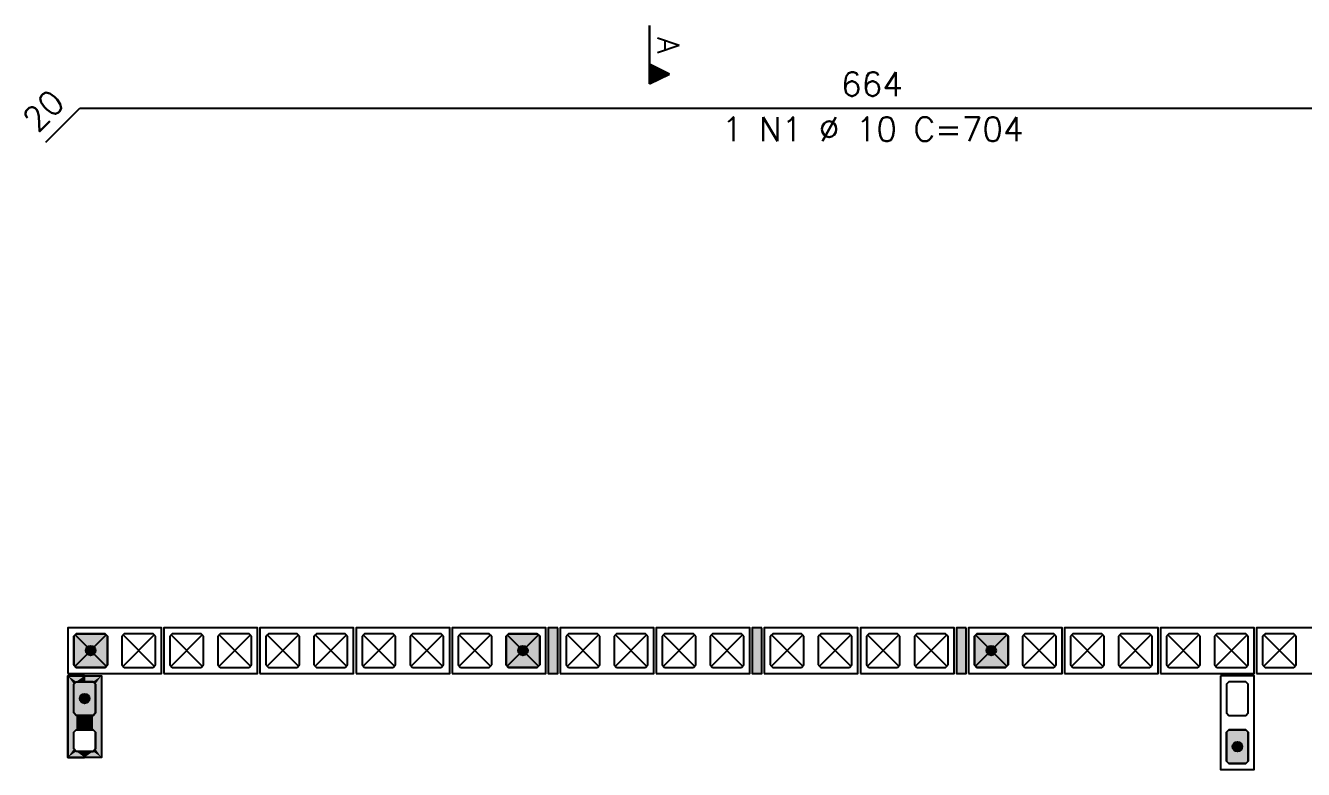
# Model space of a CAD drawing. Extents: x -1.9 to 86, y -1.5 to 61.
# Drawn here: x 7.41 to 18.05, y 25.16 to 31.36 of the extents above; entities that cross this region are included whole.
import ezdxf

# ---------------------------------------------------------------- set-up
doc = ezdxf.new("R2010")
doc.units = 0
doc.header["$MEASUREMENT"] = 0
doc.linetypes.add('ESTILO_TQS_0001', pattern=[0.45, 0.3, -0.15])
for name, color, linetype in [('PENA_01', 1, 'CONTINUOUS'), ('PENA_02', 2, 'CONTINUOUS'), ('PENA_03', 3, 'CONTINUOUS'), ('PENA_05', 5, 'CONTINUOUS'), ('PENA_11', 252, 'CONTINUOUS'), ('PENA_21', 100, 'CONTINUOUS'), ('PENA_25', 210, 'CONTINUOUS')]:
    doc.layers.add(name, color=color, linetype=linetype)
doc.styles.get("Standard").update_dxf_attribs({"font": 'ROMANS.SHX'})

msp = doc.modelspace()

# ---------------------------------------------------------------- linework, layer by layer
at = {"layer": 'PENA_01', "linetype": 'Continuous'}
for p, q in [((7.822627, 26.280726), (8.082627, 26.020726)), ((8.082627, 26.280726), (7.822627, 26.020726)), ((8.482627, 26.280726), (8.222627, 26.020726)), ((8.222627, 26.280726), (8.482627, 26.020726)), ((8.622627, 26.280726), (8.882627, 26.020726)), ((8.882627, 26.280726), (8.622627, 26.020726)), ((9.282627, 26.280726), (9.022627, 26.020726)), ((9.022627, 26.280726), (9.282627, 26.020726)), ((9.422627, 26.280726), (9.682627, 26.020726)), ((9.682627, 26.280726), (9.422627, 26.020726)), ((10.082627, 26.280726), (9.822627, 26.020726)), ((9.822627, 26.280726), (10.082627, 26.020726)), ((10.222627, 26.280726), (10.482627, 26.020726)), ((10.482627, 26.280726), (10.222627, 26.020726)), ((10.882627, 26.280726), (10.622627, 26.020726)), ((10.622627, 26.280726), (10.882627, 26.020726)), ((11.022627, 26.280726), (11.282627, 26.020726)), ((11.282627, 26.280726), (11.022627, 26.020726)), ((11.682627, 26.280726), (11.422627, 26.020726)), ((11.422627, 26.280726), (11.682627, 26.020726)), ((11.922627, 26.280726), (12.182627, 26.020726)), ((12.182627, 26.280726), (11.922627, 26.020726)), ((12.582627, 26.280726), (12.322627, 26.020726)), ((12.322627, 26.280726), (12.582627, 26.020726)), ((12.722627, 26.280726), (12.982627, 26.020726)), ((12.982627, 26.280726), (12.722627, 26.020726)), ((13.382627, 26.280726), (13.122627, 26.020726)), ((13.122627, 26.280726), (13.382627, 26.020726)), ((13.622627, 26.280726), (13.882627, 26.020726)), ((13.882627, 26.280726), (13.622627, 26.020726)), ((14.282627, 26.280726), (14.022627, 26.020726)), ((14.022627, 26.280726), (14.282627, 26.020726)), ((14.422627, 26.280726), (14.682627, 26.020726)), ((14.682627, 26.280726), (14.422627, 26.020726)), ((15.082627, 26.280726), (14.822627, 26.020726)), ((14.822627, 26.280726), (15.082627, 26.020726)), ((15.322627, 26.280726), (15.582627, 26.020726)), ((15.582627, 26.280726), (15.322627, 26.020726)), ((15.982627, 26.280726), (15.722627, 26.020726)), ((15.722627, 26.280726), (15.982627, 26.020726)), ((16.122627, 26.280726), (16.382627, 26.020726)), ((16.382627, 26.280726), (16.122627, 26.020726)), ((16.782627, 26.280726), (16.522627, 26.020726)), ((16.522627, 26.280726), (16.782627, 26.020726)), ((16.922627, 26.280726), (17.182627, 26.020726)), ((17.182627, 26.280726), (16.922627, 26.020726)), ((17.582627, 26.280726), (17.322627, 26.020726)), ((17.322627, 26.280726), (17.582627, 26.020726)), ((17.722627, 26.280726), (17.982627, 26.020726)), ((17.982627, 26.280726), (17.722627, 26.020726))]:
    msp.add_line(p, q, dxfattribs=at)
for points in [[(7.812627, 25.631136), (7.812627, 25.871136), (7.832627, 25.891136), (7.972627, 25.891136), (7.992627, 25.871136), (7.992627, 25.631136), (7.972627, 25.611136), (7.832627, 25.611136), (7.812627, 25.631136)], [(17.432627, 25.890726), (17.412627, 25.870726), (17.412627, 25.630726), (17.432627, 25.610726), (17.572627, 25.610726), (17.592627, 25.630726), (17.592627, 25.870726), (17.572627, 25.890726), (17.432627, 25.890726)], [(7.812627, 25.331136), (7.812627, 25.471136), (7.832627, 25.491136), (7.972627, 25.491136), (7.992627, 25.471136), (7.992627, 25.331136), (7.972627, 25.311136), (7.832627, 25.311136), (7.812627, 25.331136)], [(17.432627, 25.490726), (17.412627, 25.470726), (17.412627, 25.230726), (17.432627, 25.210726), (17.572627, 25.210726), (17.592627, 25.230726), (17.592627, 25.470726), (17.572627, 25.490726), (17.432627, 25.490726)]]:
    msp.add_lwpolyline(points, dxfattribs=at)
at = {"layer": 'PENA_02', "linetype": 'Continuous'}
for points in [[(7.762627, 25.960726), (8.542627, 25.960726), (8.542627, 26.340726), (7.762627, 26.340726), (7.762627, 25.960726)], [(8.562627, 25.960726), (9.342627, 25.960726), (9.342627, 26.340726), (8.562627, 26.340726), (8.562627, 25.960726)], [(9.362627, 25.960726), (10.142627, 25.960726), (10.142627, 26.340726), (9.362627, 26.340726), (9.362627, 25.960726)], [(10.162627, 25.960726), (10.942627, 25.960726), (10.942627, 26.340726), (10.162627, 26.340726), (10.162627, 25.960726)], [(10.962627, 25.960726), (11.742627, 25.960726), (11.742627, 26.340726), (10.962627, 26.340726), (10.962627, 25.960726)], [(11.842627, 26.340726), (11.762627, 26.340726), (11.762627, 25.960726), (11.842627, 25.960726), (11.842627, 26.340726)], [(11.862627, 25.960726), (12.642627, 25.960726), (12.642627, 26.340726), (11.862627, 26.340726), (11.862627, 25.960726)], [(12.662627, 25.960726), (13.442627, 25.960726), (13.442627, 26.340726), (12.662627, 26.340726), (12.662627, 25.960726)], [(13.542627, 26.340726), (13.462627, 26.340726), (13.462627, 25.960726), (13.542627, 25.960726), (13.542627, 26.340726)], [(13.562627, 25.960726), (14.342627, 25.960726), (14.342627, 26.340726), (13.562627, 26.340726), (13.562627, 25.960726)], [(14.362627, 25.960726), (15.142627, 25.960726), (15.142627, 26.340726), (14.362627, 26.340726), (14.362627, 25.960726)], [(15.242627, 26.340726), (15.162627, 26.340726), (15.162627, 25.960726), (15.242627, 25.960726), (15.242627, 26.340726)], [(15.262627, 25.960726), (16.042627, 25.960726), (16.042627, 26.340726), (15.262627, 26.340726), (15.262627, 25.960726)], [(16.062627, 25.960726), (16.842627, 25.960726), (16.842627, 26.340726), (16.062627, 26.340726), (16.062627, 25.960726)], [(16.862627, 25.960726), (17.642627, 25.960726), (17.642627, 26.340726), (16.862627, 26.340726), (16.862627, 25.960726)], [(17.662627, 25.960726), (18.442627, 25.960726), (18.442627, 26.340726), (17.662627, 26.340726), (17.662627, 25.960726)], [(7.762627, 25.261136), (7.762627, 25.941136), (8.042627, 25.941136), (8.042627, 25.261136), (7.762627, 25.261136)], [(17.362627, 25.940726), (17.362627, 25.160726), (17.642627, 25.160726), (17.642627, 25.940726), (17.362627, 25.940726)]]:
    msp.add_lwpolyline(points, dxfattribs=at)
at = {"layer": 'PENA_02', "linetype": 'ESTILO_TQS_0001'}
for points in [[(7.812627, 26.030726), (7.832627, 26.010726), (8.072627, 26.010726), (8.092627, 26.030726), (8.092627, 26.270726), (8.072627, 26.290726), (7.832627, 26.290726), (7.812627, 26.270726), (7.812627, 26.030726)], [(8.212627, 26.030726), (8.232627, 26.010726), (8.472627, 26.010726), (8.492627, 26.030726), (8.492627, 26.270726), (8.472627, 26.290726), (8.232627, 26.290726), (8.212627, 26.270726), (8.212627, 26.030726)], [(8.612627, 26.030726), (8.632627, 26.010726), (8.872627, 26.010726), (8.892627, 26.030726), (8.892627, 26.270726), (8.872627, 26.290726), (8.632627, 26.290726), (8.612627, 26.270726), (8.612627, 26.030726)], [(9.012627, 26.030726), (9.032627, 26.010726), (9.272627, 26.010726), (9.292627, 26.030726), (9.292627, 26.270726), (9.272627, 26.290726), (9.032627, 26.290726), (9.012627, 26.270726), (9.012627, 26.030726)], [(9.412627, 26.030726), (9.432627, 26.010726), (9.672627, 26.010726), (9.692627, 26.030726), (9.692627, 26.270726), (9.672627, 26.290726), (9.432627, 26.290726), (9.412627, 26.270726), (9.412627, 26.030726)], [(9.812627, 26.030726), (9.832627, 26.010726), (10.072627, 26.010726), (10.092627, 26.030726), (10.092627, 26.270726), (10.072627, 26.290726), (9.832627, 26.290726), (9.812627, 26.270726), (9.812627, 26.030726)], [(10.212627, 26.030726), (10.232627, 26.010726), (10.472627, 26.010726), (10.492627, 26.030726), (10.492627, 26.270726), (10.472627, 26.290726), (10.232627, 26.290726), (10.212627, 26.270726), (10.212627, 26.030726)], [(10.612627, 26.030726), (10.632627, 26.010726), (10.872627, 26.010726), (10.892627, 26.030726), (10.892627, 26.270726), (10.872627, 26.290726), (10.632627, 26.290726), (10.612627, 26.270726), (10.612627, 26.030726)], [(11.012627, 26.030726), (11.032627, 26.010726), (11.272627, 26.010726), (11.292627, 26.030726), (11.292627, 26.270726), (11.272627, 26.290726), (11.032627, 26.290726), (11.012627, 26.270726), (11.012627, 26.030726)], [(11.412627, 26.030726), (11.432627, 26.010726), (11.672627, 26.010726), (11.692627, 26.030726), (11.692627, 26.270726), (11.672627, 26.290726), (11.432627, 26.290726), (11.412627, 26.270726), (11.412627, 26.030726)], [(11.912627, 26.030726), (11.932627, 26.010726), (12.172627, 26.010726), (12.192627, 26.030726), (12.192627, 26.270726), (12.172627, 26.290726), (11.932627, 26.290726), (11.912627, 26.270726), (11.912627, 26.030726)], [(12.312627, 26.030726), (12.332627, 26.010726), (12.572627, 26.010726), (12.592627, 26.030726), (12.592627, 26.270726), (12.572627, 26.290726), (12.332627, 26.290726), (12.312627, 26.270726), (12.312627, 26.030726)], [(12.712627, 26.030726), (12.732627, 26.010726), (12.972627, 26.010726), (12.992627, 26.030726), (12.992627, 26.270726), (12.972627, 26.290726), (12.732627, 26.290726), (12.712627, 26.270726), (12.712627, 26.030726)], [(13.112627, 26.030726), (13.132627, 26.010726), (13.372627, 26.010726), (13.392627, 26.030726), (13.392627, 26.270726), (13.372627, 26.290726), (13.132627, 26.290726), (13.112627, 26.270726), (13.112627, 26.030726)], [(13.612627, 26.030726), (13.632627, 26.010726), (13.872627, 26.010726), (13.892627, 26.030726), (13.892627, 26.270726), (13.872627, 26.290726), (13.632627, 26.290726), (13.612627, 26.270726), (13.612627, 26.030726)], [(14.012627, 26.030726), (14.032627, 26.010726), (14.272627, 26.010726), (14.292627, 26.030726), (14.292627, 26.270726), (14.272627, 26.290726), (14.032627, 26.290726), (14.012627, 26.270726), (14.012627, 26.030726)], [(14.412627, 26.030726), (14.432627, 26.010726), (14.672627, 26.010726), (14.692627, 26.030726), (14.692627, 26.270726), (14.672627, 26.290726), (14.432627, 26.290726), (14.412627, 26.270726), (14.412627, 26.030726)], [(14.812627, 26.030726), (14.832627, 26.010726), (15.072627, 26.010726), (15.092627, 26.030726), (15.092627, 26.270726), (15.072627, 26.290726), (14.832627, 26.290726), (14.812627, 26.270726), (14.812627, 26.030726)], [(15.312627, 26.030726), (15.332627, 26.010726), (15.572627, 26.010726), (15.592627, 26.030726), (15.592627, 26.270726), (15.572627, 26.290726), (15.332627, 26.290726), (15.312627, 26.270726), (15.312627, 26.030726)], [(15.712627, 26.030726), (15.732627, 26.010726), (15.972627, 26.010726), (15.992627, 26.030726), (15.992627, 26.270726), (15.972627, 26.290726), (15.732627, 26.290726), (15.712627, 26.270726), (15.712627, 26.030726)], [(16.112627, 26.030726), (16.132627, 26.010726), (16.372627, 26.010726), (16.392627, 26.030726), (16.392627, 26.270726), (16.372627, 26.290726), (16.132627, 26.290726), (16.112627, 26.270726), (16.112627, 26.030726)], [(16.512627, 26.030726), (16.532627, 26.010726), (16.772627, 26.010726), (16.792627, 26.030726), (16.792627, 26.270726), (16.772627, 26.290726), (16.532627, 26.290726), (16.512627, 26.270726), (16.512627, 26.030726)], [(16.912627, 26.030726), (16.932627, 26.010726), (17.172627, 26.010726), (17.192627, 26.030726), (17.192627, 26.270726), (17.172627, 26.290726), (16.932627, 26.290726), (16.912627, 26.270726), (16.912627, 26.030726)], [(17.312627, 26.030726), (17.332627, 26.010726), (17.572627, 26.010726), (17.592627, 26.030726), (17.592627, 26.270726), (17.572627, 26.290726), (17.332627, 26.290726), (17.312627, 26.270726), (17.312627, 26.030726)], [(17.712627, 26.030726), (17.732627, 26.010726), (17.972627, 26.010726), (17.992627, 26.030726), (17.992627, 26.270726), (17.972627, 26.290726), (17.732627, 26.290726), (17.712627, 26.270726), (17.712627, 26.030726)]]:
    msp.add_lwpolyline(points, dxfattribs=at)
at = {"layer": 'PENA_03', "linetype": 'Continuous'}
for p, q in [((12.606865, 31.355069), (12.606865, 30.868687)), ((12.607561, 31.034272), (12.607561, 31.355069)), ((12.772798, 30.951653), (12.60756, 31.034272)), ((12.607561, 30.869815), (12.607561, 31.033492)), ((12.771237, 30.951653), (12.607561, 31.033492)), ((12.619629, 30.875069), (12.619629, 31.028238)), ((12.632393, 30.881451), (12.632393, 31.021856)), ((12.645157, 30.887833), (12.645157, 31.015474)), ((12.657921, 30.894215), (12.657921, 31.009092)), ((12.670685, 30.900597), (12.670685, 31.00271)), ((12.683449, 30.906979), (12.683449, 30.996328)), ((12.696213, 30.913361), (12.696213, 30.989946)), ((12.708977, 30.919743), (12.708977, 30.983564)), ((12.721741, 30.926125), (12.721741, 30.977182)), ((12.734505, 30.932507), (12.734505, 30.9708)), ((12.606865, 30.868687), (12.772798, 30.951653)), ((12.60756, 30.869815), (12.771237, 30.951653)), ((12.74727, 30.938889), (12.74727, 30.964418)), ((12.760034, 30.945271), (12.760034, 30.958035))]:
    msp.add_line(p, q, dxfattribs=at)
for points in [[(8.072627, 26.290726), (8.092627, 26.270726), (8.092627, 26.030726), (8.072627, 26.010726), (7.832627, 26.010726), (7.812627, 26.030726), (7.812627, 26.270726), (7.832627, 26.290726), (8.072627, 26.290726)], [(11.672627, 26.290726), (11.692627, 26.270726), (11.692627, 26.030726), (11.672627, 26.010726), (11.432627, 26.010726), (11.412627, 26.030726), (11.412627, 26.270726), (11.432627, 26.290726), (11.672627, 26.290726)], [(15.572627, 26.290726), (15.592627, 26.270726), (15.592627, 26.030726), (15.572627, 26.010726), (15.332627, 26.010726), (15.312627, 26.030726), (15.312627, 26.270726), (15.332627, 26.290726), (15.572627, 26.290726)], [(7.972627, 25.891136), (7.992627, 25.871136), (7.992627, 25.631136), (7.972627, 25.611136), (7.832627, 25.611136), (7.812627, 25.631136), (7.812627, 25.871136), (7.832627, 25.891136), (7.972627, 25.891136)], [(17.572627, 25.490726), (17.592627, 25.470726), (17.592627, 25.230726), (17.572627, 25.210726), (17.432627, 25.210726), (17.412627, 25.230726), (17.412627, 25.470726), (17.432627, 25.490726), (17.572627, 25.490726)]]:
    msp.add_lwpolyline(points, dxfattribs=at)
for centre in [(7.952627, 26.150726), (11.552627, 26.150726), (15.452627, 26.150726), (7.902627, 25.751136), (17.502627, 25.350726)]:
    msp.add_circle(centre, 0.04, dxfattribs=at)
for points in [[(7.992627, 26.150726), (7.932627, 26.185367), (7.915039, 26.164406)], [(7.992627, 26.150726), (7.959573, 26.190118), (7.932627, 26.185367)], [(7.992627, 26.150726), (7.983269, 26.176437), (7.959573, 26.190118)], [(11.592627, 26.150726), (11.532627, 26.185367), (11.515039, 26.164406)], [(11.592627, 26.150726), (11.559573, 26.190118), (11.532627, 26.185367)], [(11.592627, 26.150726), (11.583269, 26.176437), (11.559573, 26.190118)], [(15.492627, 26.150726), (15.432627, 26.185367), (15.415039, 26.164406)], [(15.492627, 26.150726), (15.459573, 26.190118), (15.432627, 26.185367)], [(15.492627, 26.150726), (15.483269, 26.176437), (15.459573, 26.190118)], [(7.992627, 26.150726), (7.915039, 26.164406), (7.915039, 26.137045)], [(7.992627, 26.150726), (7.915039, 26.137045), (7.932627, 26.116084)], [(7.992627, 26.150726), (7.932627, 26.116084), (7.959573, 26.111333)], [(7.992627, 26.150726), (7.959573, 26.111333), (7.983269, 26.125014)], [(7.992627, 26.150726), (7.983269, 26.125014), (7.992627, 26.150726)], [(11.592627, 26.150726), (11.515039, 26.164406), (11.515039, 26.137045)], [(11.592627, 26.150726), (11.515039, 26.137045), (11.532627, 26.116084)], [(11.592627, 26.150726), (11.532627, 26.116084), (11.559573, 26.111333)], [(11.592627, 26.150726), (11.559573, 26.111333), (11.583269, 26.125014)], [(11.592627, 26.150726), (11.583269, 26.125014), (11.592627, 26.150726)], [(15.492627, 26.150726), (15.415039, 26.164406), (15.415039, 26.137045)], [(15.492627, 26.150726), (15.415039, 26.137045), (15.432627, 26.116084)], [(15.492627, 26.150726), (15.432627, 26.116084), (15.459573, 26.111333)], [(15.492627, 26.150726), (15.459573, 26.111333), (15.483269, 26.125014)], [(15.492627, 26.150726), (15.483269, 26.125014), (15.492627, 26.150726)], [(7.942627, 25.751136), (7.882627, 25.785777), (7.865039, 25.764817)], [(7.942627, 25.751136), (7.865039, 25.764817), (7.865039, 25.737456)], [(7.942627, 25.751136), (7.909573, 25.790529), (7.882627, 25.785777)], [(7.942627, 25.751136), (7.933269, 25.776848), (7.909573, 25.790529)], [(7.942627, 25.751136), (7.865039, 25.737456), (7.882627, 25.716495)], [(7.942627, 25.751136), (7.882627, 25.716495), (7.909573, 25.711744)], [(7.942627, 25.751136), (7.909573, 25.711744), (7.933269, 25.725425)], [(7.942627, 25.751136), (7.933269, 25.725425), (7.942627, 25.751136)], [(17.542627, 25.350726), (17.482627, 25.385367), (17.465039, 25.364406)], [(17.542627, 25.350726), (17.465039, 25.364406), (17.465039, 25.337045)], [(17.542627, 25.350726), (17.465039, 25.337045), (17.482627, 25.316084)], [(17.542627, 25.350726), (17.509573, 25.390118), (17.482627, 25.385367)], [(17.542627, 25.350726), (17.482627, 25.316084), (17.509573, 25.311333)], [(17.542627, 25.350726), (17.533269, 25.376437), (17.509573, 25.390118)], [(17.542627, 25.350726), (17.509573, 25.311333), (17.533269, 25.325014)], [(17.542627, 25.350726), (17.533269, 25.325014), (17.542627, 25.350726)]]:
    msp.add_solid(points, dxfattribs=at)
at = {"layer": 'PENA_05', "linetype": 'Continuous'}
for p, q in [((7.579784, 30.384826), (7.862627, 30.667669)), ((7.862627, 30.667669), (21.142627, 30.667669))]:
    msp.add_line(p, q, dxfattribs=at)
at = {"layer": 'PENA_11', "linetype": 'Continuous'}
for points in [[(8.072627, 26.290726), (7.832627, 26.010726), (7.812627, 26.030726)], [(8.072627, 26.290726), (7.812627, 26.030726), (7.812627, 26.270726)], [(8.072627, 26.290726), (7.812627, 26.270726), (7.832627, 26.290726)], [(8.072627, 26.290726), (8.072627, 26.010726), (7.832627, 26.010726)], [(8.072627, 26.290726), (7.832627, 26.290726), (8.072627, 26.290726)], [(8.072627, 26.290726), (8.092627, 26.270726), (8.092627, 26.030726)], [(8.072627, 26.290726), (8.092627, 26.030726), (8.072627, 26.010726)], [(11.672627, 26.290726), (11.432627, 26.010726), (11.412627, 26.030726)], [(11.672627, 26.290726), (11.412627, 26.030726), (11.412627, 26.270726)], [(11.672627, 26.290726), (11.412627, 26.270726), (11.432627, 26.290726)], [(11.672627, 26.290726), (11.672627, 26.010726), (11.432627, 26.010726)], [(11.672627, 26.290726), (11.432627, 26.290726), (11.672627, 26.290726)], [(11.672627, 26.290726), (11.692627, 26.270726), (11.692627, 26.030726)], [(11.672627, 26.290726), (11.692627, 26.030726), (11.672627, 26.010726)], [(15.572627, 26.290726), (15.332627, 26.010726), (15.312627, 26.030726)], [(15.572627, 26.290726), (15.312627, 26.030726), (15.312627, 26.270726)], [(15.572627, 26.290726), (15.312627, 26.270726), (15.332627, 26.290726)], [(15.572627, 26.290726), (15.572627, 26.010726), (15.332627, 26.010726)], [(15.572627, 26.290726), (15.332627, 26.290726), (15.572627, 26.290726)], [(15.572627, 26.290726), (15.592627, 26.270726), (15.592627, 26.030726)], [(15.572627, 26.290726), (15.592627, 26.030726), (15.572627, 26.010726)], [(7.972627, 25.891136), (7.832627, 25.611136), (7.812627, 25.631136)], [(7.972627, 25.891136), (7.812627, 25.631136), (7.812627, 25.871136)], [(7.972627, 25.891136), (7.812627, 25.871136), (7.832627, 25.891136)], [(7.972627, 25.891136), (7.972627, 25.611136), (7.832627, 25.611136)], [(7.972627, 25.891136), (7.832627, 25.891136), (7.972627, 25.891136)], [(7.972627, 25.891136), (7.992627, 25.871136), (7.992627, 25.631136)], [(7.972627, 25.891136), (7.992627, 25.631136), (7.972627, 25.611136)], [(17.572627, 25.490726), (17.432627, 25.210726), (17.412627, 25.230726)], [(17.572627, 25.490726), (17.412627, 25.230726), (17.412627, 25.470726)], [(17.572627, 25.490726), (17.412627, 25.470726), (17.432627, 25.490726)], [(17.572627, 25.490726), (17.572627, 25.210726), (17.432627, 25.210726)], [(17.572627, 25.490726), (17.432627, 25.490726), (17.572627, 25.490726)], [(17.572627, 25.490726), (17.592627, 25.470726), (17.592627, 25.230726)], [(17.572627, 25.490726), (17.592627, 25.230726), (17.572627, 25.210726)]]:
    msp.add_solid(points, dxfattribs=at)
at = {"layer": 'PENA_21', "linetype": 'Continuous'}
for points in [[(7.902627, 25.261136), (7.902627, 25.311136), (7.832627, 25.311136), (7.812627, 25.331136), (7.812627, 25.471136), (7.832627, 25.491136), (7.902627, 25.491136), (7.902627, 25.611136), (7.832627, 25.611136), (7.812627, 25.631136), (7.812627, 25.871136), (7.832627, 25.891136), (7.902627, 25.891136), (7.902627, 25.941136), (7.762627, 25.941136), (7.762627, 25.261136), (7.902627, 25.261136)], [(7.902627, 25.261136), (7.902627, 25.311136), (7.972627, 25.311136), (7.992627, 25.331136), (7.992627, 25.471136), (7.972627, 25.491136), (7.902627, 25.491136), (7.902627, 25.611136), (7.972627, 25.611136), (7.992627, 25.631136), (7.992627, 25.871136), (7.972627, 25.891136), (7.902627, 25.891136), (7.902627, 25.941136), (8.042627, 25.941136), (8.042627, 25.261136), (7.902627, 25.261136)]]:
    msp.add_lwpolyline(points, dxfattribs=at)
for points in [[(7.902627, 25.941136), (7.762627, 25.941136), (7.832627, 25.891136)], [(7.832627, 25.891136), (7.762627, 25.941136), (7.812627, 25.871136)], [(7.762627, 25.941136), (7.812627, 25.331136), (7.812627, 25.871136)], [(7.762627, 25.261136), (7.812627, 25.331136), (7.762627, 25.941136)], [(7.812627, 25.871136), (7.812627, 25.331136), (7.812627, 25.471136)], [(7.812627, 25.871136), (7.812627, 25.631136), (7.812627, 25.471136)], [(7.902627, 25.891136), (7.902627, 25.941136), (7.832627, 25.891136)], [(7.972627, 25.891136), (7.902627, 25.891136), (8.042627, 25.941136)], [(7.902627, 25.891136), (7.902627, 25.941136), (8.042627, 25.941136)], [(7.992627, 25.871136), (7.972627, 25.891136), (8.042627, 25.941136)], [(7.992627, 25.631136), (8.042627, 25.941136), (7.992627, 25.471136)], [(7.992627, 25.471136), (8.042627, 25.941136), (7.992627, 25.331136)], [(8.042627, 25.941136), (8.042627, 25.261136), (7.992627, 25.331136)], [(7.992627, 25.631136), (7.992627, 25.871136), (8.042627, 25.941136)], [(7.832627, 25.491136), (7.812627, 25.631136), (7.812627, 25.471136)], [(7.832627, 25.491136), (7.832627, 25.611136), (7.812627, 25.631136)], [(7.902627, 25.491136), (7.832627, 25.611136), (7.832627, 25.491136)], [(7.902627, 25.491136), (7.902627, 25.611136), (7.832627, 25.611136)], [(7.902627, 25.491136), (7.972627, 25.611136), (7.972627, 25.491136)], [(7.902627, 25.491136), (7.902627, 25.611136), (7.972627, 25.611136)], [(7.972627, 25.611136), (7.992627, 25.631136), (7.972627, 25.491136)], [(7.972627, 25.491136), (7.992627, 25.631136), (7.992627, 25.471136)], [(7.832627, 25.311136), (7.812627, 25.331136), (7.762627, 25.261136)], [(7.992627, 25.331136), (8.042627, 25.261136), (7.972627, 25.311136)], [(7.832627, 25.311136), (7.762627, 25.261136), (7.902627, 25.261136)], [(7.832627, 25.311136), (7.902627, 25.261136), (7.902627, 25.311136)], [(8.042627, 25.261136), (7.902627, 25.261136), (7.972627, 25.311136)], [(7.972627, 25.311136), (7.902627, 25.261136), (7.902627, 25.311136)]]:
    msp.add_solid(points, dxfattribs=at)
at = {"layer": 'PENA_25', "linetype": 'Continuous'}
for points in [[(11.842627, 26.340726), (11.762627, 26.340726), (11.762627, 25.960726), (11.842627, 25.960726), (11.842627, 26.340726)], [(13.542627, 26.340726), (13.462627, 26.340726), (13.462627, 25.960726), (13.542627, 25.960726), (13.542627, 26.340726)], [(15.242627, 26.340726), (15.162627, 26.340726), (15.162627, 25.960726), (15.242627, 25.960726), (15.242627, 26.340726)]]:
    msp.add_lwpolyline(points, dxfattribs=at)
for points in [[(11.842627, 26.340726), (11.762627, 26.340726), (11.762627, 25.960726)], [(11.842627, 26.340726), (11.762627, 25.960726), (11.842627, 25.960726)], [(11.842627, 26.340726), (11.842627, 25.960726), (11.842627, 26.340726)], [(13.542627, 26.340726), (13.462627, 26.340726), (13.462627, 25.960726)], [(13.542627, 26.340726), (13.462627, 25.960726), (13.542627, 25.960726)], [(13.542627, 26.340726), (13.542627, 25.960726), (13.542627, 26.340726)], [(15.242627, 26.340726), (15.162627, 26.340726), (15.162627, 25.960726)], [(15.242627, 26.340726), (15.162627, 25.960726), (15.242627, 25.960726)], [(15.242627, 26.340726), (15.242627, 25.960726), (15.242627, 26.340726)]]:
    msp.add_solid(points, dxfattribs=at)

# ---------------------------------------------------------------- texts
at = {"layer": 'PENA_03', "linetype": 'Continuous'}
for s, height, rotation, p in [('A', 0.18, 270, (12.673894, 31.258515)), ('20', 0.2, 45, (7.509073, 30.455537))]:
    msp.add_text(s, height=height, rotation=rotation, dxfattribs=at).set_placement(p)
for s, p in [('664', (14.202627, 30.767669)), ('1 N1 %%c 10 C=704', (13.21119, 30.392331))]:
    msp.add_text(s, height=0.2, dxfattribs=at).set_placement(p)

doc.saveas('drawing.dxf')
